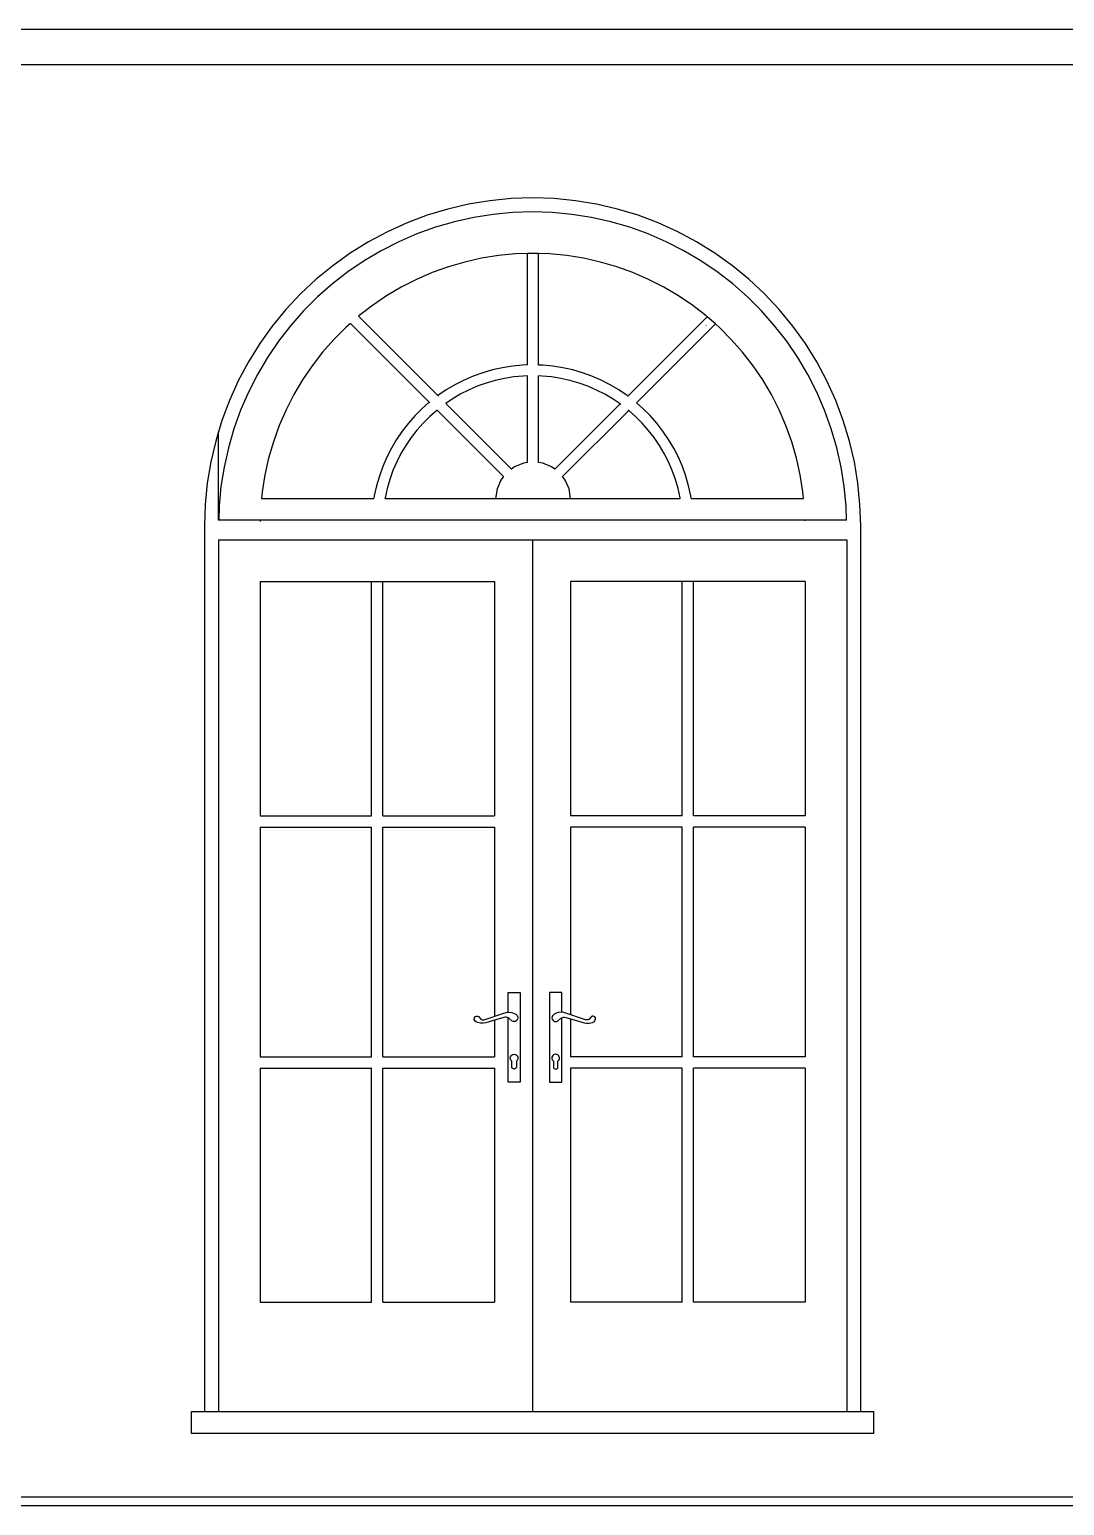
# Model space of a CAD drawing. Header units: millimetres. Extents: x -11840 to 12480, y -4119 to 5972.
# Drawn here: x -1420 to 946, y -2919 to 456 of the extents above; entities that cross this region are included whole.
import ezdxf

# ---------------------------------------------------------------- set-up
doc = ezdxf.new("R2010")
doc.units = ezdxf.units.MM

msp = doc.modelspace()

# ---------------------------------------------------------------- linework, layer by layer
at = {"color": 251, "true_color": 0x666666}
for p, q in [((3210.3, 455.7), (-4879.7, 455.7)), ((3210.3, 455.7), (-4879.7, 455.7)), ((-4879.7, 375.7), (3210.3, 375.7)), ((-4879.7, 375.7), (3210.3, 375.7)), ((-314.8, 37.3), (-359.7, 33.1)), ((-269.7, 38.7), (-314.8, 37.3)), ((-224.6, 37.3), (-269.7, 38.7)), ((-179.7, 33.1), (-224.6, 37.3)), ((-491.6, 3.6), (-534, -11.7)), ((-448.3, 16.2), (-491.6, 3.6)), ((-404.3, 26), (-448.3, 16.2)), ((-359.7, 33.1), (-404.3, 26)), ((-135.2, 26), (-179.7, 33.1)), ((-91.2, 16.2), (-135.2, 26)), ((-47.8, 3.6), (-91.2, 16.2)), ((-5.4, -11.7), (-47.8, 3.6)), ((-575.4, -29.6), (-615.6, -50.1)), ((-534, -11.7), (-575.4, -29.6)), ((36, -29.6), (-5.4, -11.7)), ((76.2, -50.1), (36, -29.6)), ((-615.6, -50.1), (-654.4, -73)), ((-637.6, -62.7), (-637.6, -62.4)), ((-386.4, -67.3), (-424.6, -75.9)), ((-347.8, -61.2), (-386.4, -67.3)), ((-308.8, -57.5), (-347.8, -61.2)), ((-281, -56.7), (-308.8, -57.5)), ((-269.7, -56.3), (-281, -56.7)), ((-281, -311.3), (-281, -56.7)), ((-268.5, -56.4), (-269.7, -56.3)), ((-268.5, -56.4), (-268.5, -56.3)), ((-256, -56.7), (-268.5, -56.4)), ((-256, -311.4), (-256, -56.7)), ((-230.6, -57.5), (-256, -56.7)), ((-191.6, -61.2), (-230.6, -57.5)), ((-153, -67.3), (-191.6, -61.2)), ((-114.8, -75.9), (-153, -67.3)), ((115, -73), (76.2, -50.1)), ((98.2, -62.7), (98.2, -62.4)), ((-691.7, -98.4), (-727.4, -126)), ((-654.4, -73), (-691.7, -98.4)), ((-499, -100.1), (-535, -115.6)), ((-462.2, -86.8), (-499, -100.1)), ((-424.6, -75.9), (-462.2, -86.8)), ((-77.2, -86.8), (-114.8, -75.9)), ((-40.4, -100.1), (-77.2, -86.8)), ((-4.5, -115.6), (-40.4, -100.1)), ((152.3, -98.4), (115, -73)), ((188, -126), (152.3, -98.4)), ((-727.4, -126), (-761.2, -155.9)), ((-569.8, -133.4), (-603.5, -153.3)), ((-535, -115.6), (-569.8, -133.4)), ((30.4, -133.4), (-4.5, -115.6)), ((64.1, -153.3), (30.4, -133.4)), ((221.8, -155.9), (188, -126)), ((-761.2, -155.9), (-793.1, -187.8)), ((-603.5, -153.3), (-635.9, -175.3)), ((96.4, -175.3), (64.1, -153.3)), ((253.7, -187.8), (221.8, -155.9)), ((-793.1, -187.8), (-822.9, -221.6)), ((-666.8, -199.3), (-667.4, -199.8)), ((-486.1, -381.2), (-667.4, -199.8)), ((-635.9, -175.3), (-666.8, -199.3)), ((-52, -382.3), (129.3, -201)), ((127.4, -199.3), (96.4, -175.3)), ((129.3, -201), (127.4, -199.3)), ((148.1, -217.6), (129.3, -201)), ((283.5, -221.6), (253.7, -187.8)), ((-822.9, -221.6), (-850.6, -257.2)), ((-696.2, -225.2), (-723.8, -252.8)), ((-686.2, -216.4), (-696.2, -225.2)), ((-686.2, -216.4), (-505.9, -396.7)), ((-664.5, -221.1), (-664.5, -221.1)), ((148.1, -217.6), (-32.2, -397.9)), ((126.8, -221.1), (126, -220.2)), ((126.8, -221.1), (126.9, -221.1)), ((156.7, -225.2), (148.1, -217.6)), ((184.4, -252.8), (156.7, -225.2)), ((311.2, -257.2), (283.5, -221.6)), ((-850.6, -257.2), (-875.9, -294.5)), ((-723.8, -252.8), (-749.7, -282.2)), ((210.3, -282.2), (184.4, -252.8)), ((336.5, -294.5), (311.2, -257.2)), ((-875.9, -294.5), (-898.9, -333.4)), ((-749.7, -282.2), (-773.7, -313.1)), ((234.3, -313.1), (210.3, -282.2)), ((359.5, -333.4), (336.5, -294.5)), ((-898.9, -333.4), (-919.4, -373.6)), ((-773.7, -313.1), (-795.7, -345.5)), ((-405.3, -336.8), (-426.5, -346)), ((-383.5, -329), (-405.3, -336.8)), ((-361.3, -322.5), (-383.5, -329)), ((-338.7, -317.5), (-361.3, -322.5)), ((-315.9, -313.8), (-338.7, -317.5)), ((-292.8, -311.7), (-315.9, -313.8)), ((-291.3, -336.6), (-312.7, -338.7)), ((-281, -311.3), (-292.8, -311.7)), ((-281, -336.3), (-291.3, -336.6)), ((-281, -534.5), (-281, -336.3)), ((-246.6, -311.7), (-256, -311.4)), ((-256, -534.5), (-256, -336.4)), ((-248.2, -336.6), (-256, -336.4)), ((-226.7, -338.7), (-248.2, -336.6)), ((-223.5, -313.8), (-246.6, -311.7)), ((-200.7, -317.5), (-223.5, -313.8)), ((-178.1, -322.5), (-200.7, -317.5)), ((-155.9, -329), (-178.1, -322.5)), ((-134.1, -336.8), (-155.9, -329)), ((-112.9, -346), (-134.1, -336.8)), ((256.3, -345.5), (234.3, -313.1)), ((380, -373.6), (359.5, -333.4)), ((-795.7, -345.5), (-815.6, -379.2)), ((-467.1, -368.3), (-486.1, -381.2)), ((-447.2, -356.5), (-467.1, -368.3)), ((-426.5, -346), (-447.2, -356.5)), ((-415.9, -368.6), (-435.1, -378.4)), ((-396.1, -360.1), (-415.9, -368.6)), ((-375.8, -352.8), (-396.1, -360.1)), ((-355.1, -346.7), (-375.8, -352.8)), ((-334, -342), (-355.1, -346.7)), ((-312.7, -338.7), (-334, -342)), ((-205.4, -342), (-226.7, -338.7)), ((-184.3, -346.7), (-205.4, -342)), ((-163.6, -352.8), (-184.3, -346.7)), ((-143.3, -360.1), (-163.6, -352.8)), ((-123.5, -368.6), (-143.3, -360.1)), ((-104.3, -378.4), (-123.5, -368.6)), ((-92.3, -356.5), (-112.9, -346)), ((-72.4, -368.3), (-92.3, -356.5)), ((-53.2, -381.3), (-72.4, -368.3)), ((276.2, -379.2), (256.3, -345.5)), ((-919.4, -373.6), (-937.3, -415)), ((-815.6, -379.2), (-833.4, -414)), ((-505.9, -396.7), (-521.9, -410.8)), ((-505.9, -396.7), (-504.7, -397.9)), ((-486.1, -381.2), (-486.2, -381.3)), ((-485, -382.3), (-486.1, -381.2)), ((-453.7, -389.4), (-468.1, -399.2)), ((-317.9, -549.3), (-468.1, -399.2)), ((-435.1, -378.4), (-453.7, -389.4)), ((-219, -549.3), (-69.9, -400.2)), ((-85.8, -389.4), (-104.3, -378.4)), ((-69.9, -400.2), (-85.8, -389.4)), ((-67.9, -401.5), (-69.9, -400.2)), ((-52, -382.3), (-53.2, -381.3)), ((-17.6, -410.8), (-32.2, -397.9)), ((294, -414), (276.2, -379.2)), ((397.9, -415), (380, -373.6)), ((-937.3, -415), (-952.6, -457.4)), ((-833.4, -414), (-848.9, -449.9)), ((-538.2, -427.1), (-553.5, -444.5)), ((-521.9, -410.8), (-538.2, -427.1)), ((-504.7, -429), (-520, -444.3)), ((-488.2, -414.4), (-504.7, -429)), ((-488.2, -414.4), (-335.9, -566.7)), ((-49.9, -415.6), (-201.1, -566.7)), ((-49.9, -415.6), (-50.9, -414.7)), ((-34.7, -429), (-49.9, -415.6)), ((-19.4, -444.3), (-34.7, -429)), ((-1.2, -427.1), (-17.6, -410.8)), ((14.1, -444.5), (-1.2, -427.1)), ((309.5, -449.9), (294, -414)), ((413.1, -457.4), (397.9, -415)), ((454.8, -485.3), (440.5, -438.2)), ((-987.7, -463.9), (-994.2, -485.3)), ((-987.7, -666.3), (-987.7, -463.9)), ((-952.6, -457.4), (-965.2, -500.7)), ((-848.9, -449.9), (-862.2, -486.8)), ((-567.7, -462.8), (-580.7, -481.9)), ((-553.5, -444.5), (-567.7, -462.8)), ((-534.2, -460.4), (-547.5, -477.5)), ((-520, -444.3), (-534.2, -460.4)), ((-5.2, -460.4), (-19.4, -444.3)), ((8, -477.5), (-5.2, -460.4)), ((28.3, -462.8), (14.1, -444.5)), ((41.3, -481.9), (28.3, -462.8)), ((322.8, -486.8), (309.5, -449.9)), ((425.7, -500.7), (413.1, -457.4)), ((-965.2, -500.7), (-975, -544.7)), ((-862.2, -486.8), (-873.1, -524.3)), ((-592.5, -501.8), (-603, -522.4)), ((-580.7, -481.9), (-592.5, -501.8)), ((-559.6, -495.3), (-570.6, -513.9)), ((-547.5, -477.5), (-559.6, -495.3)), ((20.2, -495.3), (8, -477.5)), ((31.1, -513.9), (20.2, -495.3)), ((53.1, -501.8), (41.3, -481.9)), ((63.6, -522.4), (53.1, -501.8)), ((333.7, -524.3), (322.8, -486.8)), ((435.6, -544.7), (425.7, -500.7)), ((-873.1, -524.3), (-881.6, -562.5)), ((-603, -522.4), (-612.2, -543.7)), ((-580.4, -533.1), (-588.9, -552.9)), ((-570.6, -513.9), (-580.4, -533.1)), ((-290.3, -535.7), (-310.7, -543.9)), ((-281, -534.5), (-290.3, -535.7)), ((-246.6, -535.7), (-256, -534.5)), ((-226.3, -543.9), (-246.6, -535.7)), ((40.9, -533.1), (31.1, -513.9)), ((49.5, -552.9), (40.9, -533.1)), ((72.7, -543.7), (63.6, -522.4)), ((342.2, -562.5), (333.7, -524.3)), ((-975, -544.7), (-982.1, -589.3)), ((-881.6, -562.5), (-887.8, -601.2)), ((-620, -565.4), (-626.5, -587.7)), ((-612.2, -543.7), (-620, -565.4)), ((-596.2, -573.2), (-602.2, -593.9)), ((-588.9, -552.9), (-596.2, -573.2)), ((-335.9, -566.7), (-342, -574.4)), ((-310.7, -543.9), (-317.9, -549.3)), ((-219, -549.3), (-226.3, -543.9)), ((-195, -574.4), (-201.1, -566.7)), ((56.8, -573.2), (49.5, -552.9)), ((62.8, -593.9), (56.8, -573.2)), ((80.6, -565.4), (72.7, -543.7)), ((87, -587.7), (80.6, -565.4)), ((348.3, -601.2), (342.2, -562.5)), ((442.6, -589.3), (435.6, -544.7)), ((-982.1, -589.3), (-986.3, -634.2)), ((-887.8, -601.2), (-889.2, -616.3)), ((-626.5, -587.7), (-631.5, -610.3)), ((-602.2, -593.9), (-606.9, -614.9)), ((-350.8, -594.5), (-354.2, -616.3)), ((-342, -574.4), (-350.8, -594.5)), ((-186.1, -594.5), (-195, -574.4)), ((-182.7, -616.3), (-186.1, -594.5)), ((67.5, -614.9), (62.8, -593.9)), ((92.1, -610.3), (87, -587.7)), ((349.8, -616.3), (348.3, -601.2)), ((446.9, -634.2), (442.6, -589.3)), ((-986.3, -634.2), (-987.3, -666.3)), ((-889.2, -616.3), (-632.5, -616.3)), ((-631.5, -610.3), (-632.5, -616.3)), ((-606.9, -614.9), (-607.2, -616.3)), ((-607.2, -616.3), (-354.2, -616.3)), ((-182.7, -616.3), (67.7, -616.3)), ((67.7, -616.3), (67.5, -614.9)), ((93, -616.3), (92.1, -610.3)), ((93, -616.3), (349.8, -616.3)), ((447.9, -666.3), (446.9, -634.2)), ((-987.3, -666.3), (-987.7, -666.3)), ((-892.3, -666.3), (-987.3, -666.3)), ((-892.3, -666.3), (-892.4, -669.3)), ((-637.6, -666.3), (-892.3, -666.3)), ((-637.6, -665.9), (-637.6, -666.3)), ((-612.6, -666.3), (-637.6, -666.3)), ((73.2, -666.3), (-612.6, -666.3)), ((-612.6, -666.3), (-612.6, -667.1)), ((98.2, -666.3), (73.2, -666.3)), ((73.2, -667.1), (73.2, -666.3)), ((98.2, -666.3), (98.2, -665.9)), ((352.8, -666.3), (98.2, -666.3)), ((447.9, -666.3), (352.8, -666.3)), ((352.9, -667.8), (352.8, -666.3)), ((-987.7, -711.3), (-269.7, -711.3)), ((-987.7, -711.3), (-987.7, -2704.3)), ((-269.7, -711.3), (448.3, -711.3)), ((-269.7, -711.3), (-269.7, -2704.3)), ((448.3, -711.3), (448.3, -2704.3)), ((-892.7, -806.3), (-892.7, -1342.3)), ((-892.7, -806.3), (-637.7, -806.3)), ((-637.7, -806.3), (-611.7, -806.3)), ((-637.7, -1342.3), (-637.7, -806.3)), ((-611.7, -806.3), (-356.7, -806.3)), ((-611.7, -1342.3), (-611.7, -806.3)), ((-356.7, -806.3), (-356.7, -1342.3)), ((-182.7, -806.3), (-182.7, -1342.3)), ((72.3, -806.3), (-182.7, -806.3)), ((98.3, -806.3), (72.3, -806.3)), ((72.3, -1342.3), (72.3, -806.3)), ((353.3, -806.3), (98.3, -806.3)), ((98.3, -1342.3), (98.3, -806.3)), ((353.3, -806.3), (353.3, -1342.3)), ((-892.7, -1342.3), (-637.7, -1342.3)), ((-611.7, -1342.3), (-356.7, -1342.3)), ((72.3, -1342.3), (-182.7, -1342.3)), ((353.3, -1342.3), (98.3, -1342.3)), ((-892.7, -1368.3), (-637.7, -1368.3)), ((-892.7, -1368.3), (-892.7, -1893.3)), ((-637.7, -1893.3), (-637.7, -1368.3)), ((-611.7, -1368.3), (-356.7, -1368.3)), ((-611.7, -1893.3), (-611.7, -1368.3)), ((-356.7, -1368.3), (-356.7, -1800.5)), ((-182.7, -1368.3), (-182.7, -1796.9)), ((72.3, -1368.3), (-182.7, -1368.3)), ((72.3, -1893.3), (72.3, -1368.3)), ((353.3, -1368.3), (98.3, -1368.3)), ((98.3, -1893.3), (98.3, -1368.3)), ((353.3, -1368.3), (353.3, -1893.3)), ((-356.7, -1809.6), (-356.7, -1893.3)), ((-182.7, -1806.4), (-182.7, -1893.3)), ((-892.7, -1893.3), (-637.7, -1893.3)), ((-892.7, -1919.3), (-892.7, -2454.3)), ((-892.7, -1919.3), (-637.7, -1919.3)), ((-637.7, -2454.3), (-637.7, -1919.3)), ((-611.7, -1893.3), (-356.7, -1893.3)), ((-611.7, -1919.3), (-356.7, -1919.3)), ((-611.7, -2454.3), (-611.7, -1919.3)), ((-356.7, -1919.3), (-356.7, -2454.3)), ((72.3, -1893.3), (-182.7, -1893.3)), ((-182.7, -1919.3), (-182.7, -2454.3)), ((72.3, -1919.3), (-182.7, -1919.3)), ((72.3, -2454.3), (72.3, -1919.3)), ((353.3, -1893.3), (98.3, -1893.3)), ((353.3, -1919.3), (98.3, -1919.3)), ((98.3, -2454.3), (98.3, -1919.3)), ((353.3, -1919.3), (353.3, -2454.3)), ((-892.7, -2454.3), (-637.7, -2454.3)), ((-611.7, -2454.3), (-356.7, -2454.3)), ((72.3, -2454.3), (-182.7, -2454.3)), ((353.3, -2454.3), (98.3, -2454.3)), ((-1019.7, -2704.3), (480.3, -2704.3)), ((-1019.7, -2704.3), (480.3, -2704.3)), ((-1019.7, -2704.3), (-987.7, -2704.3)), ((448.3, -2704.3), (480.3, -2704.3))]:
    msp.add_line(p, q, dxfattribs=at)
at = {"color": 250, "true_color": 0x333333}
for p, q in [((-318.8, 69.1), (-367.6, 64.3)), ((-318.8, 69.1), (-367.6, 64.3)), ((-269.7, 70.7), (-318.8, 69.1)), ((-269.7, 70.7), (-318.8, 69.1)), ((-220.7, 69.1), (-269.7, 70.7)), ((-220.7, 69.1), (-269.7, 70.7)), ((-171.8, 64.3), (-220.7, 69.1)), ((-171.8, 64.3), (-220.7, 69.1)), ((-463.8, 45.2), (-510.8, 30.9)), ((-463.8, 45.2), (-510.8, 30.9)), ((-416, 56.3), (-463.8, 45.2)), ((-416, 56.3), (-463.8, 45.2)), ((-367.6, 64.3), (-416, 56.3)), ((-367.6, 64.3), (-416, 56.3)), ((-123.4, 56.3), (-171.8, 64.3)), ((-123.4, 56.3), (-171.8, 64.3)), ((-75.6, 45.2), (-123.4, 56.3)), ((-75.6, 45.2), (-123.4, 56.3)), ((-28.6, 30.9), (-75.6, 45.2)), ((-28.6, 30.9), (-75.6, 45.2)), ((-556.7, 13.6), (-601.4, -6.6)), ((-556.7, 13.6), (-601.4, -6.6)), ((-510.8, 30.9), (-556.7, 13.6)), ((-510.8, 30.9), (-556.7, 13.6)), ((17.3, 13.6), (-28.6, 30.9)), ((17.3, 13.6), (-28.6, 30.9)), ((62, -6.6), (17.3, 13.6)), ((62, -6.6), (17.3, 13.6)), ((-644.7, -29.7), (-686.4, -55.7)), ((-644.7, -29.7), (-686.4, -55.7)), ((-601.4, -6.6), (-644.7, -29.7)), ((-601.4, -6.6), (-644.7, -29.7)), ((105.3, -29.7), (62, -6.6)), ((105.3, -29.7), (62, -6.6)), ((147, -55.7), (105.3, -29.7)), ((147, -55.7), (105.3, -29.7)), ((-686.4, -55.7), (-726.3, -84.3)), ((-686.4, -55.7), (-726.3, -84.3)), ((186.9, -84.3), (147, -55.7)), ((186.9, -84.3), (147, -55.7)), ((-726.3, -84.3), (-764.2, -115.4)), ((-726.3, -84.3), (-764.2, -115.4)), ((224.8, -115.4), (186.9, -84.3)), ((224.8, -115.4), (186.9, -84.3)), ((-764.2, -115.4), (-800, -148.9)), ((-764.2, -115.4), (-800, -148.9)), ((260.6, -148.9), (224.8, -115.4)), ((260.6, -148.9), (224.8, -115.4)), ((-800, -148.9), (-833.6, -184.8)), ((-800, -148.9), (-833.6, -184.8)), ((294.2, -184.8), (260.6, -148.9)), ((294.2, -184.8), (260.6, -148.9)), ((-833.6, -184.8), (-864.7, -222.7)), ((-833.6, -184.8), (-864.7, -222.7)), ((325.3, -222.7), (294.2, -184.8)), ((325.3, -222.7), (294.2, -184.8)), ((-864.7, -222.7), (-893.3, -262.6)), ((-864.7, -222.7), (-893.3, -262.6)), ((353.9, -262.6), (325.3, -222.7)), ((353.9, -262.6), (325.3, -222.7)), ((-893.3, -262.6), (-919.2, -304.3)), ((-893.3, -262.6), (-919.2, -304.3)), ((379.8, -304.3), (353.9, -262.6)), ((379.8, -304.3), (353.9, -262.6)), ((-919.2, -304.3), (-942.4, -347.6)), ((-919.2, -304.3), (-942.4, -347.6)), ((402.9, -347.6), (379.8, -304.3)), ((402.9, -347.6), (379.8, -304.3)), ((-942.4, -347.6), (-962.6, -392.3)), ((-942.4, -347.6), (-962.6, -392.3)), ((423.2, -392.3), (402.9, -347.6)), ((423.2, -392.3), (402.9, -347.6)), ((-962.6, -392.3), (-979.9, -438.2)), ((-962.6, -392.3), (-979.9, -438.2)), ((440.5, -438.2), (423.2, -392.3)), ((440.5, -438.2), (423.2, -392.3)), ((-979.9, -438.2), (-994.2, -485.2)), ((-979.9, -438.2), (-994.2, -485.2)), ((454.7, -485.2), (440.5, -438.2)), ((454.7, -485.2), (440.5, -438.2)), ((-994.2, -485.2), (-1005.3, -533)), ((-994.2, -485.2), (-1005.3, -533)), ((465.9, -533), (454.7, -485.2)), ((465.9, -533), (454.7, -485.2)), ((-1005.3, -533), (-1013.3, -581.4)), ((-1005.3, -533), (-1013.3, -581.4)), ((473.9, -581.4), (465.9, -533)), ((473.9, -581.4), (465.9, -533)), ((-1013.3, -581.4), (-1018.1, -630.2)), ((-1013.3, -581.4), (-1018.1, -630.2)), ((478.7, -630.2), (473.9, -581.4)), ((478.7, -630.2), (473.9, -581.4)), ((-1018.1, -630.2), (-1019.7, -679.3)), ((-1018.1, -630.2), (-1019.7, -679.3)), ((480.3, -679.3), (478.7, -630.2)), ((480.3, -679.3), (478.7, -630.2)), ((-1019.7, -679.3), (-1019.7, -2704.3)), ((-1019.7, -679.3), (-1019.7, -2704.3)), ((480.3, -2704.3), (480.3, -679.3)), ((480.3, -2704.3), (480.3, -679.3)), ((-1049.7, -2754.3), (-1049.7, -2704.3)), ((-1049.7, -2704.3), (510.3, -2704.3)), ((-1049.7, -2704.3), (510.3, -2704.3)), ((-1049.7, -2754.3), (-1049.7, -2704.3)), ((510.3, -2754.3), (510.3, -2704.3)), ((510.3, -2754.3), (510.3, -2704.3)), ((510.3, -2754.3), (-1049.7, -2754.3)), ((510.3, -2754.3), (-1049.7, -2754.3))]:
    msp.add_line(p, q, dxfattribs=at)
at = {"color": 253, "true_color": 0x999999}
msp.add_line((-354.2, -616.3), (-182.7, -616.3), dxfattribs=at)
at = {"color": 8, "true_color": 0x737373}
for p, q in [((-325.9, -1746.3), (-297.9, -1746.3)), ((-325.9, -1746.3), (-297.9, -1746.3)), ((-325.9, -1791.6), (-325.9, -1746.3)), ((-325.9, -1791.6), (-325.9, -1746.3)), ((-297.9, -1746.3), (-297.9, -1951.3)), ((-297.9, -1746.3), (-297.9, -1951.3)), ((-202.9, -1746.3), (-230.9, -1746.3)), ((-230.9, -1746.3), (-230.9, -1951.3)), ((-202.9, -1746.3), (-230.9, -1746.3)), ((-230.9, -1746.3), (-230.9, -1951.3)), ((-202.9, -1791.6), (-202.9, -1746.3)), ((-202.9, -1791.6), (-202.9, -1746.3)), ((-403.1, -1806.1), (-402.8, -1804.2)), ((-403.1, -1806.1), (-402.8, -1804.2)), ((-402.9, -1808), (-403.1, -1806.1)), ((-402.9, -1808), (-403.1, -1806.1)), ((-401.8, -1810.6), (-402.9, -1808)), ((-401.8, -1810.6), (-402.9, -1808)), ((-402.8, -1804.2), (-401.5, -1802.2)), ((-402.8, -1804.2), (-401.5, -1802.2)), ((-400.5, -1812.2), (-401.8, -1810.6)), ((-400.5, -1812.2), (-401.8, -1810.6)), ((-401.5, -1802.2), (-399.9, -1801)), ((-401.5, -1802.2), (-399.9, -1801)), ((-398.9, -1813.6), (-400.5, -1812.2)), ((-398.9, -1813.6), (-400.5, -1812.2)), ((-399.9, -1801), (-397.7, -1800.3)), ((-399.9, -1801), (-397.7, -1800.3)), ((-395.8, -1815.1), (-398.9, -1813.6)), ((-395.8, -1815.1), (-398.9, -1813.6)), ((-397.7, -1800.3), (-395.7, -1800.5)), ((-397.7, -1800.3), (-395.7, -1800.5)), ((-388.6, -1816.3), (-395.8, -1815.1)), ((-388.6, -1816.3), (-395.8, -1815.1)), ((-395.7, -1800.5), (-393.6, -1801.5)), ((-395.7, -1800.5), (-393.6, -1801.5)), ((-393.6, -1801.5), (-388.4, -1807)), ((-393.6, -1801.5), (-388.4, -1807)), ((-382.7, -1816.3), (-388.6, -1816.3)), ((-382.7, -1816.3), (-388.6, -1816.3)), ((-388.4, -1807), (-387.1, -1808)), ((-388.4, -1807), (-387.1, -1808)), ((-387.1, -1808), (-385.2, -1808.8)), ((-387.1, -1808), (-385.2, -1808.8)), ((-385.2, -1808.8), (-383.1, -1809.1)), ((-385.2, -1808.8), (-383.1, -1809.1)), ((-383.1, -1809.1), (-380.4, -1808.6)), ((-383.1, -1809.1), (-380.4, -1808.6)), ((-376.8, -1815.6), (-382.7, -1816.3)), ((-376.8, -1815.6), (-382.7, -1816.3)), ((-380.4, -1808.6), (-335.5, -1793.3)), ((-380.4, -1808.6), (-335.5, -1793.3)), ((-359.4, -1810.4), (-376.8, -1815.6)), ((-359.4, -1810.4), (-376.8, -1815.6)), ((-335.2, -1803.1), (-359.4, -1810.4)), ((-335.2, -1803.1), (-359.4, -1810.4)), ((-335.5, -1793.3), (-330.5, -1792.1)), ((-335.5, -1793.3), (-330.5, -1792.1)), ((-332.1, -1802.8), (-335.2, -1803.1)), ((-332.1, -1802.8), (-335.2, -1803.1)), ((-330, -1802.9), (-332.1, -1802.8)), ((-330, -1802.9), (-332.1, -1802.8)), ((-330.5, -1792.1), (-325.9, -1791.6)), ((-330.5, -1792.1), (-325.9, -1791.6)), ((-325.9, -1804), (-330, -1802.9)), ((-325.9, -1804), (-330, -1802.9)), ((-325.9, -1791.6), (-317.3, -1792.1)), ((-325.9, -1791.6), (-317.3, -1792.1)), ((-323.3, -1805.4), (-325.9, -1804)), ((-323.3, -1805.4), (-325.9, -1804)), ((-325.9, -1951.3), (-325.9, -1804)), ((-325.9, -1951.3), (-325.9, -1804)), ((-316.3, -1811.7), (-323.3, -1805.4)), ((-316.3, -1811.7), (-323.3, -1805.4)), ((-317.3, -1792.1), (-313.2, -1793.3)), ((-317.3, -1792.1), (-313.2, -1793.3)), ((-314.2, -1812.5), (-316.3, -1811.7)), ((-314.2, -1812.5), (-316.3, -1811.7)), ((-311.9, -1812.8), (-314.2, -1812.5)), ((-311.9, -1812.8), (-314.2, -1812.5)), ((-313.2, -1793.3), (-308.2, -1796.1)), ((-313.2, -1793.3), (-308.2, -1796.1)), ((-308.6, -1812.2), (-311.9, -1812.8)), ((-308.6, -1812.2), (-311.9, -1812.8)), ((-305.8, -1810.3), (-308.6, -1812.2)), ((-305.8, -1810.3), (-308.6, -1812.2)), ((-308.2, -1796.1), (-305.3, -1798.9)), ((-308.2, -1796.1), (-305.3, -1798.9)), ((-304, -1807.5), (-305.8, -1810.3)), ((-304, -1807.5), (-305.8, -1810.3)), ((-305.3, -1798.9), (-303.9, -1801.3)), ((-305.3, -1798.9), (-303.9, -1801.3)), ((-303.3, -1804.1), (-304, -1807.5)), ((-303.3, -1804.1), (-304, -1807.5)), ((-303.9, -1801.3), (-303.3, -1804.1)), ((-303.9, -1801.3), (-303.3, -1804.1)), ((-225, -1801.3), (-225.5, -1804.1)), ((-225, -1801.3), (-225.5, -1804.1)), ((-225.5, -1804.1), (-224.9, -1807.5)), ((-225.5, -1804.1), (-224.9, -1807.5)), ((-223.6, -1798.9), (-225, -1801.3)), ((-223.6, -1798.9), (-225, -1801.3)), ((-224.9, -1807.5), (-223, -1810.3)), ((-224.9, -1807.5), (-223, -1810.3)), ((-220.7, -1796.1), (-223.6, -1798.9)), ((-220.7, -1796.1), (-223.6, -1798.9)), ((-223, -1810.3), (-220.2, -1812.2)), ((-223, -1810.3), (-220.2, -1812.2)), ((-215.7, -1793.3), (-220.7, -1796.1)), ((-215.7, -1793.3), (-220.7, -1796.1)), ((-220.2, -1812.2), (-216.9, -1812.8)), ((-220.2, -1812.2), (-216.9, -1812.8)), ((-216.9, -1812.8), (-214.7, -1812.5)), ((-216.9, -1812.8), (-214.7, -1812.5)), ((-211.6, -1792.1), (-215.7, -1793.3)), ((-211.6, -1792.1), (-215.7, -1793.3)), ((-214.7, -1812.5), (-212.6, -1811.7)), ((-214.7, -1812.5), (-212.6, -1811.7)), ((-212.6, -1811.7), (-205.6, -1805.4)), ((-212.6, -1811.7), (-205.6, -1805.4)), ((-202.9, -1791.6), (-211.6, -1792.1)), ((-202.9, -1791.6), (-211.6, -1792.1)), ((-205.6, -1805.4), (-202.9, -1804)), ((-205.6, -1805.4), (-202.9, -1804)), ((-198.4, -1792.1), (-202.9, -1791.6)), ((-198.4, -1792.1), (-202.9, -1791.6)), ((-202.9, -1804), (-198.8, -1802.9)), ((-202.9, -1804), (-198.8, -1802.9)), ((-202.9, -1951.3), (-202.9, -1804)), ((-202.9, -1951.3), (-202.9, -1804)), ((-198.8, -1802.9), (-196.7, -1802.8)), ((-198.8, -1802.9), (-196.7, -1802.8)), ((-193.4, -1793.3), (-198.4, -1792.1)), ((-193.4, -1793.3), (-198.4, -1792.1)), ((-196.7, -1802.8), (-193.6, -1803.1)), ((-196.7, -1802.8), (-193.6, -1803.1)), ((-193.6, -1803.1), (-169.4, -1810.4)), ((-193.6, -1803.1), (-169.4, -1810.4)), ((-148.4, -1808.6), (-193.4, -1793.3)), ((-148.4, -1808.6), (-193.4, -1793.3)), ((-169.4, -1810.4), (-152, -1815.6)), ((-169.4, -1810.4), (-152, -1815.6)), ((-152, -1815.6), (-146.2, -1816.3)), ((-152, -1815.6), (-146.2, -1816.3)), ((-145.8, -1809.1), (-148.4, -1808.6)), ((-145.8, -1809.1), (-148.4, -1808.6)), ((-146.2, -1816.3), (-140.3, -1816.3)), ((-146.2, -1816.3), (-140.3, -1816.3)), ((-143.7, -1808.8), (-145.8, -1809.1)), ((-143.7, -1808.8), (-145.8, -1809.1)), ((-141.7, -1808), (-143.7, -1808.8)), ((-141.7, -1808), (-143.7, -1808.8)), ((-140.4, -1807), (-141.7, -1808)), ((-140.4, -1807), (-141.7, -1808)), ((-135.3, -1801.5), (-140.4, -1807)), ((-135.3, -1801.5), (-140.4, -1807)), ((-140.3, -1816.3), (-133.1, -1815.1)), ((-140.3, -1816.3), (-133.1, -1815.1)), ((-133.2, -1800.5), (-135.3, -1801.5)), ((-133.2, -1800.5), (-135.3, -1801.5)), ((-131.2, -1800.3), (-133.2, -1800.5)), ((-131.2, -1800.3), (-133.2, -1800.5)), ((-133.1, -1815.1), (-129.9, -1813.6)), ((-133.1, -1815.1), (-129.9, -1813.6)), ((-128.9, -1801), (-131.2, -1800.3)), ((-128.9, -1801), (-131.2, -1800.3)), ((-129.9, -1813.6), (-128.4, -1812.2)), ((-129.9, -1813.6), (-128.4, -1812.2)), ((-127.3, -1802.2), (-128.9, -1801)), ((-127.3, -1802.2), (-128.9, -1801)), ((-128.4, -1812.2), (-127.1, -1810.6)), ((-128.4, -1812.2), (-127.1, -1810.6)), ((-126.1, -1804.2), (-127.3, -1802.2)), ((-126.1, -1804.2), (-127.3, -1802.2)), ((-127.1, -1810.6), (-126, -1808)), ((-127.1, -1810.6), (-126, -1808)), ((-125.7, -1806.1), (-126.1, -1804.2)), ((-125.7, -1806.1), (-126.1, -1804.2)), ((-126, -1808), (-125.7, -1806.1)), ((-126, -1808), (-125.7, -1806.1)), ((-318.9, -1891), (-317.7, -1889.7)), ((-318.9, -1891), (-317.7, -1889.7)), ((-317.7, -1889.7), (-315.8, -1888.4)), ((-317.7, -1889.7), (-315.8, -1888.4)), ((-315.8, -1888.4), (-313.6, -1887.7)), ((-315.8, -1888.4), (-313.6, -1887.7)), ((-313.6, -1887.7), (-311.3, -1887.5)), ((-313.6, -1887.7), (-311.3, -1887.5)), ((-311.3, -1887.5), (-309.1, -1888)), ((-311.3, -1887.5), (-309.1, -1888)), ((-309.1, -1888), (-307, -1889)), ((-309.1, -1888), (-307, -1889)), ((-307, -1889), (-305.3, -1890.5)), ((-307, -1889), (-305.3, -1890.5)), ((-221.8, -1889), (-223.5, -1890.5)), ((-221.8, -1889), (-223.5, -1890.5)), ((-219.7, -1888), (-221.8, -1889)), ((-219.7, -1888), (-221.8, -1889)), ((-217.5, -1887.5), (-219.7, -1888)), ((-217.5, -1887.5), (-219.7, -1888)), ((-215.2, -1887.7), (-217.5, -1887.5)), ((-215.2, -1887.7), (-217.5, -1887.5)), ((-213, -1888.4), (-215.2, -1887.7)), ((-213, -1888.4), (-215.2, -1887.7)), ((-211.1, -1889.7), (-213, -1888.4)), ((-211.1, -1889.7), (-213, -1888.4)), ((-210, -1891), (-211.1, -1889.7)), ((-210, -1891), (-211.1, -1889.7)), ((-320.7, -1895.8), (-320, -1893)), ((-320.7, -1895.8), (-320, -1893)), ((-320.4, -1898.6), (-320.7, -1895.8)), ((-320.4, -1898.6), (-320.7, -1895.8)), ((-319.2, -1901.2), (-320.4, -1898.6)), ((-319.2, -1901.2), (-320.4, -1898.6)), ((-320, -1893), (-318.9, -1891)), ((-320, -1893), (-318.9, -1891)), ((-317.2, -1903.3), (-319.2, -1901.2)), ((-317.2, -1903.3), (-319.2, -1901.2)), ((-317.2, -1916.6), (-317.2, -1903.3)), ((-317.2, -1916.6), (-317.2, -1903.3)), ((-316.8, -1918.3), (-317.2, -1916.6)), ((-316.8, -1918.3), (-317.2, -1916.6)), ((-316.1, -1919.5), (-316.8, -1918.3)), ((-316.1, -1919.5), (-316.8, -1918.3)), ((-313.9, -1921.1), (-316.1, -1919.5)), ((-313.9, -1921.1), (-316.1, -1919.5)), ((-311.2, -1921.5), (-313.9, -1921.1)), ((-311.2, -1921.5), (-313.9, -1921.1)), ((-308.7, -1920.4), (-311.2, -1921.5)), ((-308.7, -1920.4), (-311.2, -1921.5)), ((-307.1, -1918.3), (-308.7, -1920.4)), ((-307.1, -1918.3), (-308.7, -1920.4)), ((-306.7, -1916.3), (-307.1, -1918.3)), ((-306.7, -1916.3), (-307.1, -1918.3)), ((-305, -1901.7), (-306.7, -1903.3)), ((-305, -1901.7), (-306.7, -1903.3)), ((-306.7, -1903.3), (-306.7, -1916.3)), ((-306.7, -1903.3), (-306.7, -1916.3)), ((-305.3, -1890.5), (-303.5, -1894.1)), ((-305.3, -1890.5), (-303.5, -1894.1)), ((-304.1, -1900.2), (-305, -1901.7)), ((-304.1, -1900.2), (-305, -1901.7)), ((-303.2, -1896.9), (-304.1, -1900.2)), ((-303.2, -1896.9), (-304.1, -1900.2)), ((-303.5, -1894.1), (-303.2, -1896.9)), ((-303.5, -1894.1), (-303.2, -1896.9)), ((-225.4, -1894.1), (-225.6, -1896.9)), ((-225.4, -1894.1), (-225.6, -1896.9)), ((-225.6, -1896.9), (-224.7, -1900.2)), ((-225.6, -1896.9), (-224.7, -1900.2)), ((-223.5, -1890.5), (-225.4, -1894.1)), ((-223.5, -1890.5), (-225.4, -1894.1)), ((-224.7, -1900.2), (-223.8, -1901.7)), ((-224.7, -1900.2), (-223.8, -1901.7)), ((-223.8, -1901.7), (-222.2, -1903.3)), ((-223.8, -1901.7), (-222.2, -1903.3)), ((-222.2, -1903.3), (-222.2, -1916.3)), ((-222.2, -1903.3), (-222.2, -1916.3)), ((-222.2, -1916.3), (-221.8, -1918.3)), ((-222.2, -1916.3), (-221.8, -1918.3)), ((-221.8, -1918.3), (-220.1, -1920.4)), ((-221.8, -1918.3), (-220.1, -1920.4)), ((-220.1, -1920.4), (-217.6, -1921.5)), ((-220.1, -1920.4), (-217.6, -1921.5)), ((-217.6, -1921.5), (-214.9, -1921.1)), ((-217.6, -1921.5), (-214.9, -1921.1)), ((-214.9, -1921.1), (-212.8, -1919.5)), ((-214.9, -1921.1), (-212.8, -1919.5)), ((-212.8, -1919.5), (-212.1, -1918.3)), ((-212.8, -1919.5), (-212.1, -1918.3)), ((-212.1, -1918.3), (-211.7, -1916.6)), ((-212.1, -1918.3), (-211.7, -1916.6)), ((-211.7, -1903.3), (-209.7, -1901.2)), ((-211.7, -1903.3), (-209.7, -1901.2)), ((-211.7, -1916.6), (-211.7, -1903.3)), ((-211.7, -1916.6), (-211.7, -1903.3)), ((-208.8, -1893), (-210, -1891)), ((-208.8, -1893), (-210, -1891)), ((-209.7, -1901.2), (-208.5, -1898.6)), ((-209.7, -1901.2), (-208.5, -1898.6)), ((-208.2, -1895.8), (-208.8, -1893)), ((-208.2, -1895.8), (-208.8, -1893)), ((-208.5, -1898.6), (-208.2, -1895.8)), ((-208.5, -1898.6), (-208.2, -1895.8)), ((-297.9, -1951.3), (-325.9, -1951.3)), ((-297.9, -1951.3), (-325.9, -1951.3)), ((-230.9, -1951.3), (-202.9, -1951.3)), ((-230.9, -1951.3), (-202.9, -1951.3))]:
    msp.add_line(p, q, dxfattribs=at)
at = {"color": 253, "true_color": 0xb4b4b4}
for p, q in [((-6799.7, -2899.3), (3190.3, -2899.3)), ((-6799.7, -2899.3), (3190.3, -2899.3)), ((-1699.7, -2919.3), (3190.3, -2919.3)), ((-1699.7, -2919.3), (3190.3, -2919.3))]:
    msp.add_line(p, q, dxfattribs=at)

doc.saveas('drawing.dxf')
